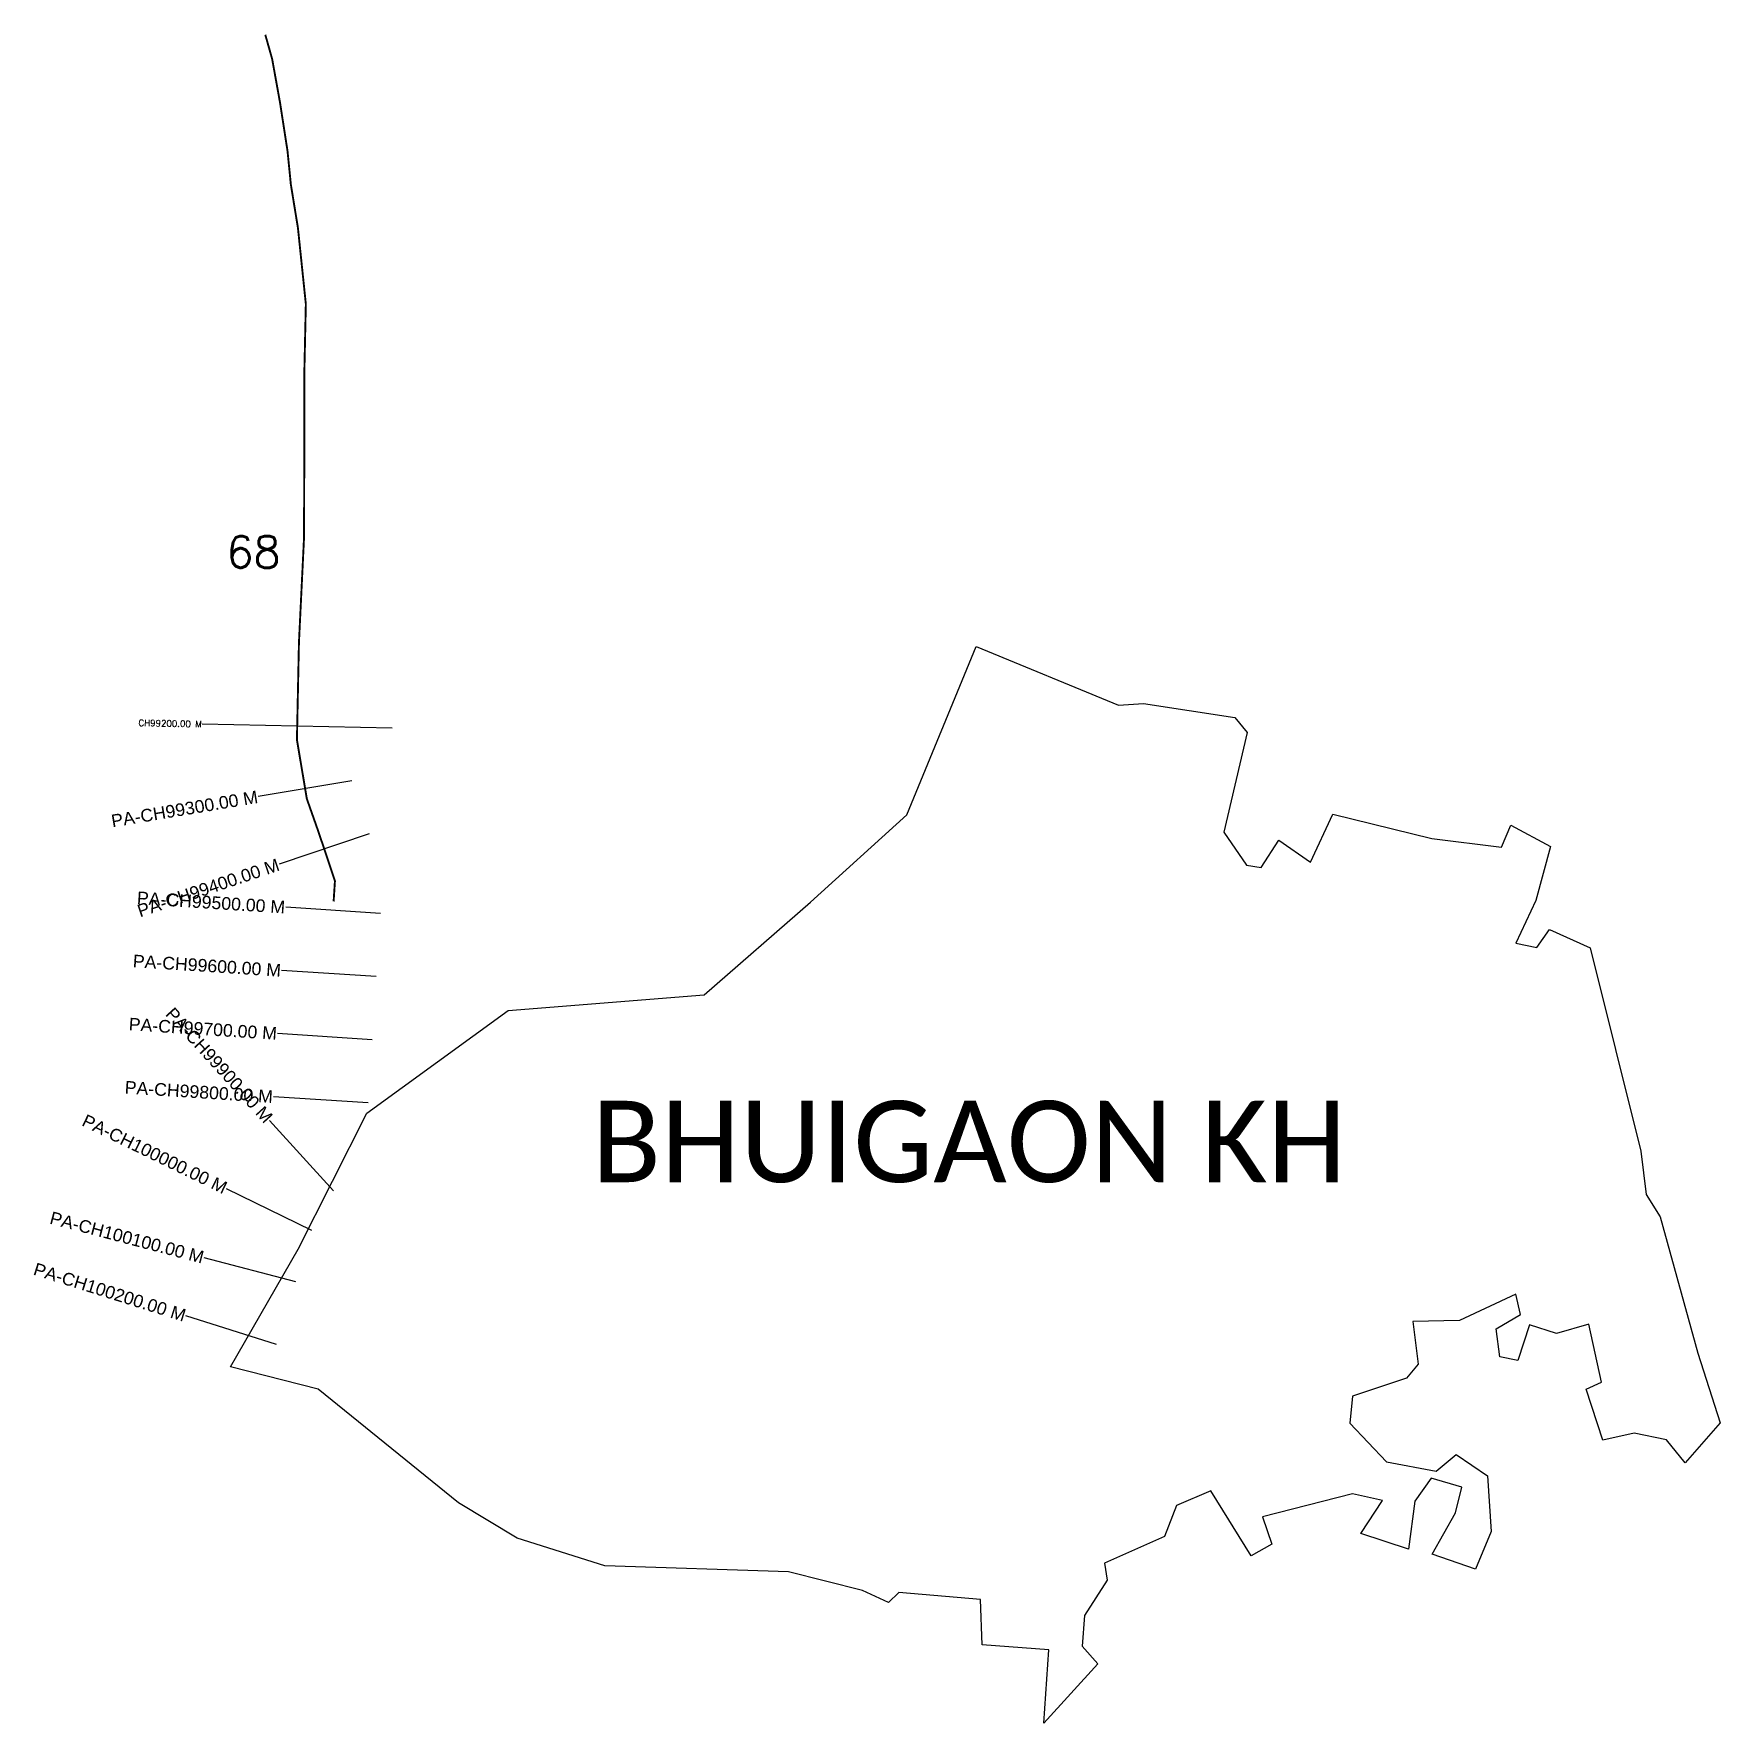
# Model space of a CAD drawing. Header units: metres. Extents: x 264516 to 267181, y 2144719 to 2147389.
import ezdxf
from ezdxf.enums import TextEntityAlignment as Align

# ---------------------------------------------------------------- set-up
doc = ezdxf.new("R2010")
doc.units = ezdxf.units.M
for name, color, linetype in [('ARTIFICIALLY PROTECTED', 4, 'Continuous'), ('CS', 134, 'Continuous'), ('CSMark', 6, 'Continuous'), ('village', 3, 'Continuous'), ('VILLAGE NAME', 250, 'Continuous')]:
    doc.layers.add(name, color=color, linetype=linetype)
doc.styles.add('DynamicDimensions', font='arial.ttf')
doc.styles.get("Standard").update_dxf_attribs({"font": 'simplex.shx'})

msp = doc.modelspace()

# ---------------------------------------------------------------- linework, layer by layer
at = {"color": 6, "flags": 128}
msp.add_lwpolyline([(266005.5, 2146420.4), (266230.6, 2146328)], dxfattribs=at)
at = {"layer": 'ARTIFICIALLY PROTECTED', "const_width": 3, "flags": 128}
msp.add_lwpolyline([(264882, 2147387.4), (264892.8, 2147349.3), (264905.3, 2147280.1), (264917.1, 2147203.9), (264922.4, 2147150.8), (264933.6, 2147082.1), (264946.1, 2146961.8), (264943.7, 2146852.5), (264943.7, 2146733.1), (264943.2, 2146591.7), (264935.2, 2146426.8), (264932, 2146273.1), (264947.7, 2146179.7), (264966.4, 2146126.6), (264992.1, 2146050), (264990, 2146017.5)], dxfattribs=at)
at = {"layer": 'CS'}
for p, q in [((265082.4, 2146291.5), (264782.5, 2146297.8)), ((265019, 2146208.1), (264871, 2146183.3)), ((265046.2, 2146124.5), (264904, 2146076.7)), ((265063.9, 2145998.6), (264914.3, 2146008.3)), ((265057.5, 2145898.8), (264907.8, 2145908.5)), ((265051.1, 2145799.1), (264901.4, 2145808.7)), ((265044.6, 2145699.3), (264895, 2145708.9)), ((264989.9, 2145560.4), (264888.9, 2145671.3)), ((264955.4, 2145497.6), (264820.6, 2145563.2)), ((264930.3, 2145416.4), (264785.2, 2145454.5)), ((264899.6, 2145317.5), (264756.4, 2145362.4))]:
    msp.add_line(p, q, dxfattribs=at)
at = {"layer": 'village', "color": 6}
for points in [[(266993.8, 2145257.9, 0), (266973.7, 2145349.6, 0), (266922.6, 2145334.5, 0), (266879.9, 2145348.5, 0), (266861.7, 2145292, 0), (266833.1, 2145297.6, 0), (266827.4, 2145342, 0), (266865.9, 2145364.5, 0), (266858.5, 2145397, 0), (266769.3, 2145355.2, 0), (266695.4, 2145353.5, 0), (266704.1, 2145286, 0), (266685.7, 2145264.3, 0), (266600.1, 2145235.5, 0), (266596.2, 2145193, 0), (266653.8, 2145132.1, 0), (266732.5, 2145117.1, 0), (266763.9, 2145143.4, 0), (266813.7, 2145109.5, 0), (266819.4, 2145022, 0), (266794.5, 2144962.2, 0), (266726.4, 2144985.7, 0), (266763.1, 2145051.1, 0), (266773, 2145092, 0), (266724.7, 2145106, 0), (266698.8, 2145069.5, 0), (266688.7, 2144993.7, 0), (266613.4, 2145018.6, 0), (266647.8, 2145071, 0), (266600.4, 2145081.3, 0), (266458.1, 2145044.9, 0), (266472.7, 2145001.8, 0), (266440.3, 2144983.4, 0), (266376.5, 2145086, 0), (266321.9, 2145063.1, 0), (266303, 2145013.8, 0), (266208.1, 2144971.6, 0), (266212.7, 2144944.6, 0), (266176.8, 2144889.2, 0), (266173, 2144840.7, 0), (266197.8, 2144812.4, 0), (266112.5, 2144718.8, 0), (266120.2, 2144834.6, 0), (266015.2, 2144842.8, 0), (266012.1, 2144914.3, 0), (265883.1, 2144925.2, 0), (265866.8, 2144909.7, 0), (265825.7, 2144928.6, 0), (265708.8, 2144957.8, 0), (265418.4, 2144967.7, 0), (265280.1, 2145011, 0), (265187.3, 2145067.2, 0), (264965.8, 2145246.9, 0), (264827.2, 2145282.1, 0), (264933.9, 2145468.1, 0), (265042.3, 2145682.7, 0), (265265.6, 2145845.1, 0), (265575.8, 2145870.2, 0), (265743.7, 2146016.6, 0), (265896, 2146154.5, 0), (266005.5, 2146420.4, 0)], [(266230.6, 2146328, 0), (266270.1, 2146330.6, 0), (266414.4, 2146308.4, 0), (266434, 2146284.4, 0), (266397.1, 2146126.8, 0), (266432.9, 2146074.9, 0), (266456, 2146071, 0), (266483.9, 2146114.3, 0), (266533.7, 2146079.8, 0), (266569, 2146155.3, 0), (266725.7, 2146117.3, 0), (266835.5, 2146103.2, 0), (266850.5, 2146138.3, 0), (266913.4, 2146104.5, 0), (266890.1, 2146018.9, 0), (266858.3, 2145951.4, 0), (266891.6, 2145944.7, 0), (266911.6, 2145973.2, 0), (266975.8, 2145944.4, 0), (267056, 2145623, 0), (267064.5, 2145554.5, 0), (267086.3, 2145519.1, 0), (267145.8, 2145303.5, 0), (267181.4, 2145193.5, 0), (267126, 2145130.2, 0), (267096.5, 2145166.8, 0), (267045.5, 2145177.4, 0), (266995.9, 2145166, 0), (266969.8, 2145246.5, 0), (266993.8, 2145257.9, 0)]]:
    msp.add_polyline3d(points, dxfattribs=at)

# ---------------------------------------------------------------- texts
at = {"insert": (264820.6, 2146594.9), "char_height": 50, "attachment_point": 1}
msp.add_mtext_dynamic_manual_height_columns('68', width=84.374, gutter_width=1, heights=[0], dxfattribs=at)
at = {"layer": 'CSMark'}
msp.add_text('CH99200.00 M', height=10, rotation=358.799, dxfattribs=at).set_placement((264781.5, 2146297.8), align=Align.MIDDLE_RIGHT)
at = {"layer": 'CSMark', "style": 'DynamicDimensions'}
for s, rotation, p in [('PA-CH99300.00 M', 9.5203, (264870, 2146183.2)), ('PA-CH99400.00 M', 18.5483, (264903.1, 2146076.4)), ('PA-CH99500.00 M', 356.311, (264913.3, 2146008.4)), ('PA-CH99600.00 M', 356.311, (264906.8, 2145908.6)), ('PA-CH99900.00 M', 312.311, (264888.2, 2145672)), ('PA-CH99700.00 M', 356.311, (264900.4, 2145808.8)), ('PA-CH99800.00 M', 356.311, (264894, 2145709)), ('PA-CH100000.00 M', 334.0403, (264819.7, 2145563.7)), ('PA-CH100100.00 M', 345.2834, (264784.3, 2145454.8)), ('PA-CH100200.00 M', 342.581, (264755.5, 2145362.7))]:
    msp.add_text(s, height=20, rotation=rotation, dxfattribs=at).set_placement(p, align=Align.MIDDLE_RIGHT)
at = {"layer": 'VILLAGE NAME', "insert": (265398.2, 2145702.5), "char_height": 128.647, "attachment_point": 1}
msp.add_mtext_dynamic_manual_height_columns('{\\fCalibri|b0|i0|c0|p34;BHUIGAON KH}', width=1668.041, gutter_width=643.2, heights=[0], dxfattribs=at)

doc.saveas('drawing.dxf')
